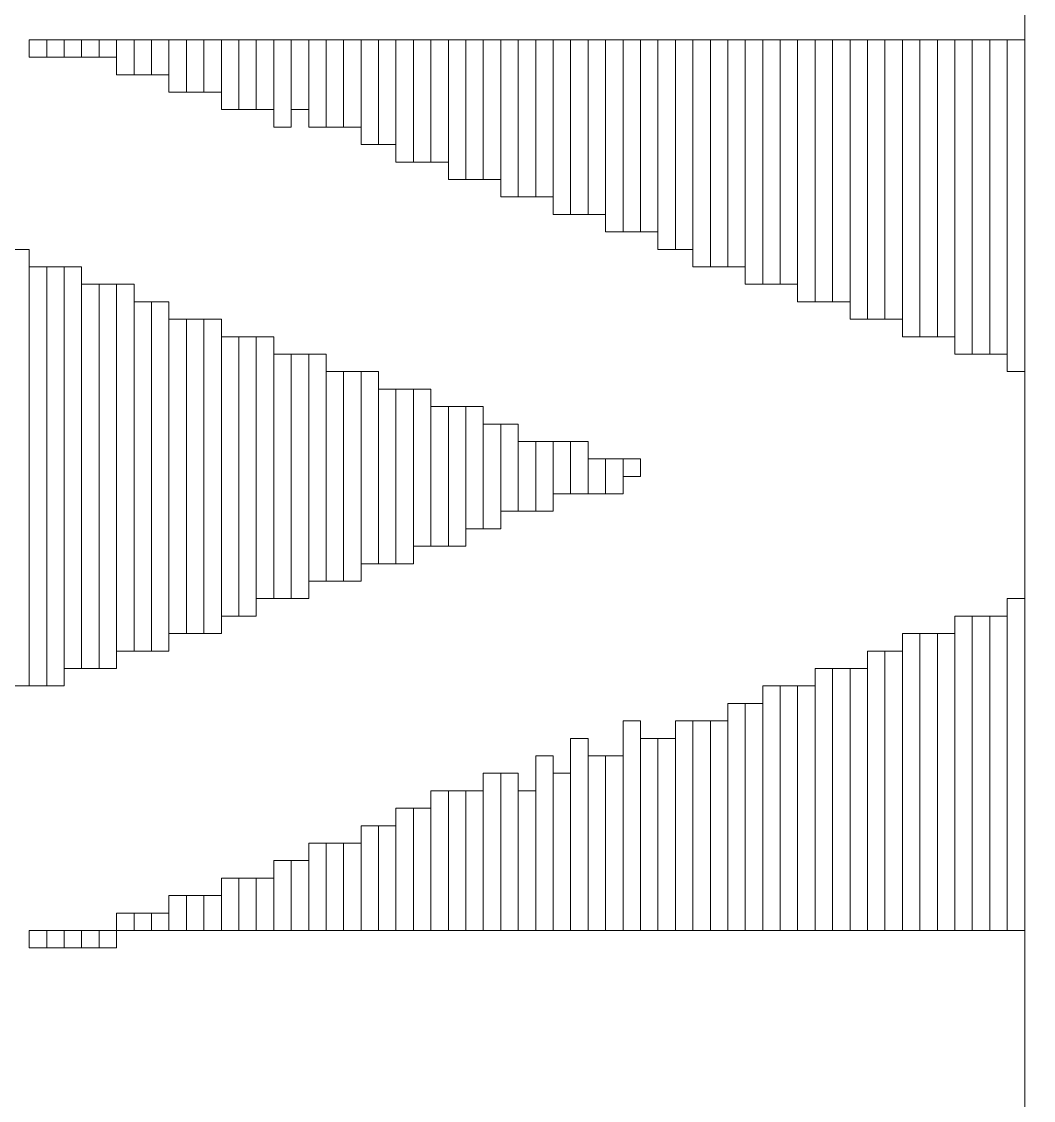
# Model space of a CAD drawing. Header units: millimetres. Extents: x -86 to 67, y -55 to 52.
# Drawn here: x 41.694 to 43.166, y -50.571 to -49.002 of the extents above; entities that cross this region are included whole.
import ezdxf

# ---------------------------------------------------------------- set-up
doc = ezdxf.new("R2010")
doc.units = ezdxf.units.MM
doc.header["$MEASUREMENT"] = 0
doc.layers.add('BG_OUTLINE', color=7, linetype='Continuous')
doc.layers.add('MA_PEN3', color=7, linetype='Continuous')

msp = doc.modelspace()

# ---------------------------------------------------------------- linework, layer by layer
at = {"layer": 'BG_OUTLINE', "color": 3, "lineweight": 9}
msp.add_open_spline([(-60.0926, 34.7331), (-60.0926, 34.7331), (63.7724, 34.7331), (63.7724, 34.7331), (63.7724, 34.7331), (64.585, 34.7336), (65.3646, 34.4113), (65.9396, 33.837), (65.9396, 33.837), (66.5146, 33.2627), (66.8379, 32.4797), (66.8384, 31.667), (66.8384, 31.667), (66.8384, 31.667), (66.8412, -52.28), (66.8412, -52.28), (66.8412, -52.28), (66.8412, -52.28), (66.8384, -52.1933), (66.8384, -52.1933), (66.8384, -52.1933), (66.8389, -53.006), (66.5166, -53.7856), (65.9424, -54.3606), (65.9424, -54.3606), (65.3681, -54.9356), (64.585, -55.2589), (63.7724, -55.2594), (63.7724, -55.2594), (63.7724, -55.2594), (-60.1869, -55.2594), (-60.1869, -55.2594), (-60.1869, -55.2594), (-60.1869, -55.2594), (-60.0853, -55.2518), (-60.0853, -55.2518), (-60.0853, -55.2518), (-60.8979, -55.2523), (-61.6775, -54.9299), (-62.2525, -54.3557), (-62.2525, -54.3557), (-62.8275, -53.7814), (-63.1508, -52.9984), (-63.1513, -52.1857), (-63.1513, -52.1857), (-63.1513, -52.1857), (-63.1587, 31.667), (-63.1587, 31.667), (-63.1587, 31.667), (-63.1592, 32.4797), (-62.8369, 33.2593), (-62.2626, 33.8343), (-62.2626, 33.8343), (-61.6883, 34.4093), (-60.9053, 34.7326), (-60.0926, 34.7331)], degree=3, knots=[0, 0, 0, 0, 0.071429, 0.071429, 0.071429, 0.071429, 0.142857, 0.142857, 0.142857, 0.142857, 0.214286, 0.214286, 0.214286, 0.214286, 0.285714, 0.285714, 0.285714, 0.285714, 0.357143, 0.357143, 0.357143, 0.357143, 0.428571, 0.428571, 0.428571, 0.428571, 0.5, 0.5, 0.5, 0.5, 0.571429, 0.571429, 0.571429, 0.571429, 0.642857, 0.642857, 0.642857, 0.642857, 0.714286, 0.714286, 0.714286, 0.714286, 0.785714, 0.785714, 0.785714, 0.785714, 0.857143, 0.857143, 0.857143, 0.857143, 0.928571, 0.928571, 0.928571, 0.928571, 1, 1, 1, 1], dxfattribs=at)
at = {"layer": 'MA_PEN3', "color": 5, "lineweight": 9}
for points in [[(43.1784, -54.8708), (43.1784, -54.8708), (43.153, -54.8708), (43.153, -54.8708), (43.153, -54.8708), (43.153, -54.8708), (43.153, -47.5556), (43.153, -47.5556), (43.153, -47.5556), (43.153, -47.5556), (43.1784, -47.5556), (43.1784, -47.5556), (43.1784, -47.5556), (43.1784, -47.5556), (43.1784, -54.8708), (43.1784, -54.8708)], [(41.7306, -49.0542), (41.7306, -49.0542), (41.7052, -49.0542), (41.7052, -49.0542), (41.7052, -49.0542), (41.7052, -49.0542), (41.7052, -49.0288), (41.7052, -49.0288), (41.7052, -49.0288), (41.7052, -49.0288), (41.7306, -49.0288), (41.7306, -49.0288), (41.7306, -49.0288), (41.7306, -49.0288), (41.7306, -49.0542), (41.7306, -49.0542)], [(41.756, -49.0542), (41.756, -49.0542), (41.7306, -49.0542), (41.7306, -49.0542), (41.7306, -49.0542), (41.7306, -49.0542), (41.7306, -49.0288), (41.7306, -49.0288), (41.7306, -49.0288), (41.7306, -49.0288), (41.756, -49.0288), (41.756, -49.0288), (41.756, -49.0288), (41.756, -49.0288), (41.756, -49.0542), (41.756, -49.0542)], [(41.7814, -49.0542), (41.7814, -49.0542), (41.756, -49.0542), (41.756, -49.0542), (41.756, -49.0542), (41.756, -49.0542), (41.756, -49.0288), (41.756, -49.0288), (41.756, -49.0288), (41.756, -49.0288), (41.7814, -49.0288), (41.7814, -49.0288), (41.7814, -49.0288), (41.7814, -49.0288), (41.7814, -49.0542), (41.7814, -49.0542)], [(41.8068, -49.0542), (41.8068, -49.0542), (41.7814, -49.0542), (41.7814, -49.0542), (41.7814, -49.0542), (41.7814, -49.0542), (41.7814, -49.0288), (41.7814, -49.0288), (41.7814, -49.0288), (41.7814, -49.0288), (41.8068, -49.0288), (41.8068, -49.0288), (41.8068, -49.0288), (41.8068, -49.0288), (41.8068, -49.0542), (41.8068, -49.0542)], [(41.8322, -49.0542), (41.8322, -49.0542), (41.8068, -49.0542), (41.8068, -49.0542), (41.8068, -49.0542), (41.8068, -49.0542), (41.8068, -49.0288), (41.8068, -49.0288), (41.8068, -49.0288), (41.8068, -49.0288), (41.8322, -49.0288), (41.8322, -49.0288), (41.8322, -49.0288), (41.8322, -49.0288), (41.8322, -49.0542), (41.8322, -49.0542)], [(41.8576, -49.0796), (41.8576, -49.0796), (41.8322, -49.0796), (41.8322, -49.0796), (41.8322, -49.0796), (41.8322, -49.0796), (41.8322, -49.0288), (41.8322, -49.0288), (41.8322, -49.0288), (41.8322, -49.0288), (41.8576, -49.0288), (41.8576, -49.0288), (41.8576, -49.0288), (41.8576, -49.0288), (41.8576, -49.0796), (41.8576, -49.0796)], [(41.883, -49.0796), (41.883, -49.0796), (41.8576, -49.0796), (41.8576, -49.0796), (41.8576, -49.0796), (41.8576, -49.0796), (41.8576, -49.0288), (41.8576, -49.0288), (41.8576, -49.0288), (41.8576, -49.0288), (41.883, -49.0288), (41.883, -49.0288), (41.883, -49.0288), (41.883, -49.0288), (41.883, -49.0796), (41.883, -49.0796)], [(41.9084, -49.0796), (41.9084, -49.0796), (41.883, -49.0796), (41.883, -49.0796), (41.883, -49.0796), (41.883, -49.0796), (41.883, -49.0288), (41.883, -49.0288), (41.883, -49.0288), (41.883, -49.0288), (41.9084, -49.0288), (41.9084, -49.0288), (41.9084, -49.0288), (41.9084, -49.0288), (41.9084, -49.0796), (41.9084, -49.0796)], [(41.9338, -49.105), (41.9338, -49.105), (41.9084, -49.105), (41.9084, -49.105), (41.9084, -49.105), (41.9084, -49.105), (41.9084, -49.0288), (41.9084, -49.0288), (41.9084, -49.0288), (41.9084, -49.0288), (41.9338, -49.0288), (41.9338, -49.0288), (41.9338, -49.0288), (41.9338, -49.0288), (41.9338, -49.105), (41.9338, -49.105)], [(41.9592, -49.105), (41.9592, -49.105), (41.9338, -49.105), (41.9338, -49.105), (41.9338, -49.105), (41.9338, -49.105), (41.9338, -49.0288), (41.9338, -49.0288), (41.9338, -49.0288), (41.9338, -49.0288), (41.9592, -49.0288), (41.9592, -49.0288), (41.9592, -49.0288), (41.9592, -49.0288), (41.9592, -49.105), (41.9592, -49.105)], [(41.9846, -49.105), (41.9846, -49.105), (41.9592, -49.105), (41.9592, -49.105), (41.9592, -49.105), (41.9592, -49.105), (41.9592, -49.0288), (41.9592, -49.0288), (41.9592, -49.0288), (41.9592, -49.0288), (41.9846, -49.0288), (41.9846, -49.0288), (41.9846, -49.0288), (41.9846, -49.0288), (41.9846, -49.105), (41.9846, -49.105)], [(42.01, -49.1304), (42.01, -49.1304), (41.9846, -49.1304), (41.9846, -49.1304), (41.9846, -49.1304), (41.9846, -49.1304), (41.9846, -49.0288), (41.9846, -49.0288), (41.9846, -49.0288), (41.9846, -49.0288), (42.01, -49.0288), (42.01, -49.0288), (42.01, -49.0288), (42.01, -49.0288), (42.01, -49.1304), (42.01, -49.1304)], [(42.0354, -49.1304), (42.0354, -49.1304), (42.01, -49.1304), (42.01, -49.1304), (42.01, -49.1304), (42.01, -49.1304), (42.01, -49.0288), (42.01, -49.0288), (42.01, -49.0288), (42.01, -49.0288), (42.0354, -49.0288), (42.0354, -49.0288), (42.0354, -49.0288), (42.0354, -49.0288), (42.0354, -49.1304), (42.0354, -49.1304)], [(42.0608, -49.1304), (42.0608, -49.1304), (42.0354, -49.1304), (42.0354, -49.1304), (42.0354, -49.1304), (42.0354, -49.1304), (42.0354, -49.0288), (42.0354, -49.0288), (42.0354, -49.0288), (42.0354, -49.0288), (42.0608, -49.0288), (42.0608, -49.0288), (42.0608, -49.0288), (42.0608, -49.0288), (42.0608, -49.1304), (42.0608, -49.1304)], [(42.0862, -49.1558), (42.0862, -49.1558), (42.0608, -49.1558), (42.0608, -49.1558), (42.0608, -49.1558), (42.0608, -49.1558), (42.0608, -49.0288), (42.0608, -49.0288), (42.0608, -49.0288), (42.0608, -49.0288), (42.0862, -49.0288), (42.0862, -49.0288), (42.0862, -49.0288), (42.0862, -49.0288), (42.0862, -49.1558), (42.0862, -49.1558)], [(42.1116, -49.1304), (42.1116, -49.1304), (42.0862, -49.1304), (42.0862, -49.1304), (42.0862, -49.1304), (42.0862, -49.1304), (42.0862, -49.0288), (42.0862, -49.0288), (42.0862, -49.0288), (42.0862, -49.0288), (42.1116, -49.0288), (42.1116, -49.0288), (42.1116, -49.0288), (42.1116, -49.0288), (42.1116, -49.1304), (42.1116, -49.1304)], [(42.137, -49.1558), (42.137, -49.1558), (42.1116, -49.1558), (42.1116, -49.1558), (42.1116, -49.1558), (42.1116, -49.1558), (42.1116, -49.0288), (42.1116, -49.0288), (42.1116, -49.0288), (42.1116, -49.0288), (42.137, -49.0288), (42.137, -49.0288), (42.137, -49.0288), (42.137, -49.0288), (42.137, -49.1558), (42.137, -49.1558)], [(42.1624, -49.1558), (42.1624, -49.1558), (42.137, -49.1558), (42.137, -49.1558), (42.137, -49.1558), (42.137, -49.1558), (42.137, -49.0288), (42.137, -49.0288), (42.137, -49.0288), (42.137, -49.0288), (42.1624, -49.0288), (42.1624, -49.0288), (42.1624, -49.0288), (42.1624, -49.0288), (42.1624, -49.1558), (42.1624, -49.1558)], [(42.1878, -49.1558), (42.1878, -49.1558), (42.1624, -49.1558), (42.1624, -49.1558), (42.1624, -49.1558), (42.1624, -49.1558), (42.1624, -49.0288), (42.1624, -49.0288), (42.1624, -49.0288), (42.1624, -49.0288), (42.1878, -49.0288), (42.1878, -49.0288), (42.1878, -49.0288), (42.1878, -49.0288), (42.1878, -49.1558), (42.1878, -49.1558)], [(42.2132, -49.1812), (42.2132, -49.1812), (42.1878, -49.1812), (42.1878, -49.1812), (42.1878, -49.1812), (42.1878, -49.1812), (42.1878, -49.0288), (42.1878, -49.0288), (42.1878, -49.0288), (42.1878, -49.0288), (42.2132, -49.0288), (42.2132, -49.0288), (42.2132, -49.0288), (42.2132, -49.0288), (42.2132, -49.1812), (42.2132, -49.1812)], [(42.2386, -49.1812), (42.2386, -49.1812), (42.2132, -49.1812), (42.2132, -49.1812), (42.2132, -49.1812), (42.2132, -49.1812), (42.2132, -49.0288), (42.2132, -49.0288), (42.2132, -49.0288), (42.2132, -49.0288), (42.2386, -49.0288), (42.2386, -49.0288), (42.2386, -49.0288), (42.2386, -49.0288), (42.2386, -49.1812), (42.2386, -49.1812)], [(42.264, -49.2066), (42.264, -49.2066), (42.2386, -49.2066), (42.2386, -49.2066), (42.2386, -49.2066), (42.2386, -49.2066), (42.2386, -49.0288), (42.2386, -49.0288), (42.2386, -49.0288), (42.2386, -49.0288), (42.264, -49.0288), (42.264, -49.0288), (42.264, -49.0288), (42.264, -49.0288), (42.264, -49.2066), (42.264, -49.2066)], [(42.2894, -49.2066), (42.2894, -49.2066), (42.264, -49.2066), (42.264, -49.2066), (42.264, -49.2066), (42.264, -49.2066), (42.264, -49.0288), (42.264, -49.0288), (42.264, -49.0288), (42.264, -49.0288), (42.2894, -49.0288), (42.2894, -49.0288), (42.2894, -49.0288), (42.2894, -49.0288), (42.2894, -49.2066), (42.2894, -49.2066)], [(42.3148, -49.2066), (42.3148, -49.2066), (42.2894, -49.2066), (42.2894, -49.2066), (42.2894, -49.2066), (42.2894, -49.2066), (42.2894, -49.0288), (42.2894, -49.0288), (42.2894, -49.0288), (42.2894, -49.0288), (42.3148, -49.0288), (42.3148, -49.0288), (42.3148, -49.0288), (42.3148, -49.0288), (42.3148, -49.2066), (42.3148, -49.2066)], [(42.3402, -49.232), (42.3402, -49.232), (42.3148, -49.232), (42.3148, -49.232), (42.3148, -49.232), (42.3148, -49.232), (42.3148, -49.0288), (42.3148, -49.0288), (42.3148, -49.0288), (42.3148, -49.0288), (42.3402, -49.0288), (42.3402, -49.0288), (42.3402, -49.0288), (42.3402, -49.0288), (42.3402, -49.232), (42.3402, -49.232)], [(42.3656, -49.232), (42.3656, -49.232), (42.3402, -49.232), (42.3402, -49.232), (42.3402, -49.232), (42.3402, -49.232), (42.3402, -49.0288), (42.3402, -49.0288), (42.3402, -49.0288), (42.3402, -49.0288), (42.3656, -49.0288), (42.3656, -49.0288), (42.3656, -49.0288), (42.3656, -49.0288), (42.3656, -49.232), (42.3656, -49.232)], [(42.391, -49.232), (42.391, -49.232), (42.3656, -49.232), (42.3656, -49.232), (42.3656, -49.232), (42.3656, -49.232), (42.3656, -49.0288), (42.3656, -49.0288), (42.3656, -49.0288), (42.3656, -49.0288), (42.391, -49.0288), (42.391, -49.0288), (42.391, -49.0288), (42.391, -49.0288), (42.391, -49.232), (42.391, -49.232)], [(42.4164, -49.2574), (42.4164, -49.2574), (42.391, -49.2574), (42.391, -49.2574), (42.391, -49.2574), (42.391, -49.2574), (42.391, -49.0288), (42.391, -49.0288), (42.391, -49.0288), (42.391, -49.0288), (42.4164, -49.0288), (42.4164, -49.0288), (42.4164, -49.0288), (42.4164, -49.0288), (42.4164, -49.2574), (42.4164, -49.2574)], [(42.4418, -49.2574), (42.4418, -49.2574), (42.4164, -49.2574), (42.4164, -49.2574), (42.4164, -49.2574), (42.4164, -49.2574), (42.4164, -49.0288), (42.4164, -49.0288), (42.4164, -49.0288), (42.4164, -49.0288), (42.4418, -49.0288), (42.4418, -49.0288), (42.4418, -49.0288), (42.4418, -49.0288), (42.4418, -49.2574), (42.4418, -49.2574)], [(42.4672, -49.2574), (42.4672, -49.2574), (42.4418, -49.2574), (42.4418, -49.2574), (42.4418, -49.2574), (42.4418, -49.2574), (42.4418, -49.0288), (42.4418, -49.0288), (42.4418, -49.0288), (42.4418, -49.0288), (42.4672, -49.0288), (42.4672, -49.0288), (42.4672, -49.0288), (42.4672, -49.0288), (42.4672, -49.2574), (42.4672, -49.2574)], [(42.4926, -49.2828), (42.4926, -49.2828), (42.4672, -49.2828), (42.4672, -49.2828), (42.4672, -49.2828), (42.4672, -49.2828), (42.4672, -49.0288), (42.4672, -49.0288), (42.4672, -49.0288), (42.4672, -49.0288), (42.4926, -49.0288), (42.4926, -49.0288), (42.4926, -49.0288), (42.4926, -49.0288), (42.4926, -49.2828), (42.4926, -49.2828)], [(42.518, -49.2828), (42.518, -49.2828), (42.4926, -49.2828), (42.4926, -49.2828), (42.4926, -49.2828), (42.4926, -49.2828), (42.4926, -49.0288), (42.4926, -49.0288), (42.4926, -49.0288), (42.4926, -49.0288), (42.518, -49.0288), (42.518, -49.0288), (42.518, -49.0288), (42.518, -49.0288), (42.518, -49.2828), (42.518, -49.2828)], [(42.5434, -49.2828), (42.5434, -49.2828), (42.518, -49.2828), (42.518, -49.2828), (42.518, -49.2828), (42.518, -49.2828), (42.518, -49.0288), (42.518, -49.0288), (42.518, -49.0288), (42.518, -49.0288), (42.5434, -49.0288), (42.5434, -49.0288), (42.5434, -49.0288), (42.5434, -49.0288), (42.5434, -49.2828), (42.5434, -49.2828)], [(42.5688, -49.3082), (42.5688, -49.3082), (42.5434, -49.3082), (42.5434, -49.3082), (42.5434, -49.3082), (42.5434, -49.3082), (42.5434, -49.0288), (42.5434, -49.0288), (42.5434, -49.0288), (42.5434, -49.0288), (42.5688, -49.0288), (42.5688, -49.0288), (42.5688, -49.0288), (42.5688, -49.0288), (42.5688, -49.3082), (42.5688, -49.3082)], [(42.5942, -49.3082), (42.5942, -49.3082), (42.5688, -49.3082), (42.5688, -49.3082), (42.5688, -49.3082), (42.5688, -49.3082), (42.5688, -49.0288), (42.5688, -49.0288), (42.5688, -49.0288), (42.5688, -49.0288), (42.5942, -49.0288), (42.5942, -49.0288), (42.5942, -49.0288), (42.5942, -49.0288), (42.5942, -49.3082), (42.5942, -49.3082)], [(42.6196, -49.3082), (42.6196, -49.3082), (42.5942, -49.3082), (42.5942, -49.3082), (42.5942, -49.3082), (42.5942, -49.3082), (42.5942, -49.0288), (42.5942, -49.0288), (42.5942, -49.0288), (42.5942, -49.0288), (42.6196, -49.0288), (42.6196, -49.0288), (42.6196, -49.0288), (42.6196, -49.0288), (42.6196, -49.3082), (42.6196, -49.3082)], [(42.645, -49.3336), (42.645, -49.3336), (42.6196, -49.3336), (42.6196, -49.3336), (42.6196, -49.3336), (42.6196, -49.3336), (42.6196, -49.0288), (42.6196, -49.0288), (42.6196, -49.0288), (42.6196, -49.0288), (42.645, -49.0288), (42.645, -49.0288), (42.645, -49.0288), (42.645, -49.0288), (42.645, -49.3336), (42.645, -49.3336)], [(42.6704, -49.3336), (42.6704, -49.3336), (42.645, -49.3336), (42.645, -49.3336), (42.645, -49.3336), (42.645, -49.3336), (42.645, -49.0288), (42.645, -49.0288), (42.645, -49.0288), (42.645, -49.0288), (42.6704, -49.0288), (42.6704, -49.0288), (42.6704, -49.0288), (42.6704, -49.0288), (42.6704, -49.3336), (42.6704, -49.3336)], [(42.6958, -49.359), (42.6958, -49.359), (42.6704, -49.359), (42.6704, -49.359), (42.6704, -49.359), (42.6704, -49.359), (42.6704, -49.0288), (42.6704, -49.0288), (42.6704, -49.0288), (42.6704, -49.0288), (42.6958, -49.0288), (42.6958, -49.0288), (42.6958, -49.0288), (42.6958, -49.0288), (42.6958, -49.359), (42.6958, -49.359)], [(42.7212, -49.359), (42.7212, -49.359), (42.6958, -49.359), (42.6958, -49.359), (42.6958, -49.359), (42.6958, -49.359), (42.6958, -49.0288), (42.6958, -49.0288), (42.6958, -49.0288), (42.6958, -49.0288), (42.7212, -49.0288), (42.7212, -49.0288), (42.7212, -49.0288), (42.7212, -49.0288), (42.7212, -49.359), (42.7212, -49.359)], [(42.7466, -49.359), (42.7466, -49.359), (42.7212, -49.359), (42.7212, -49.359), (42.7212, -49.359), (42.7212, -49.359), (42.7212, -49.0288), (42.7212, -49.0288), (42.7212, -49.0288), (42.7212, -49.0288), (42.7466, -49.0288), (42.7466, -49.0288), (42.7466, -49.0288), (42.7466, -49.0288), (42.7466, -49.359), (42.7466, -49.359)], [(42.772, -49.3844), (42.772, -49.3844), (42.7466, -49.3844), (42.7466, -49.3844), (42.7466, -49.3844), (42.7466, -49.3844), (42.7466, -49.0288), (42.7466, -49.0288), (42.7466, -49.0288), (42.7466, -49.0288), (42.772, -49.0288), (42.772, -49.0288), (42.772, -49.0288), (42.772, -49.0288), (42.772, -49.3844), (42.772, -49.3844)], [(42.7974, -49.3844), (42.7974, -49.3844), (42.772, -49.3844), (42.772, -49.3844), (42.772, -49.3844), (42.772, -49.3844), (42.772, -49.0288), (42.772, -49.0288), (42.772, -49.0288), (42.772, -49.0288), (42.7974, -49.0288), (42.7974, -49.0288), (42.7974, -49.0288), (42.7974, -49.0288), (42.7974, -49.3844), (42.7974, -49.3844)], [(42.8228, -49.3844), (42.8228, -49.3844), (42.7974, -49.3844), (42.7974, -49.3844), (42.7974, -49.3844), (42.7974, -49.3844), (42.7974, -49.0288), (42.7974, -49.0288), (42.7974, -49.0288), (42.7974, -49.0288), (42.8228, -49.0288), (42.8228, -49.0288), (42.8228, -49.0288), (42.8228, -49.0288), (42.8228, -49.3844), (42.8228, -49.3844)], [(42.8482, -49.4098), (42.8482, -49.4098), (42.8228, -49.4098), (42.8228, -49.4098), (42.8228, -49.4098), (42.8228, -49.4098), (42.8228, -49.0288), (42.8228, -49.0288), (42.8228, -49.0288), (42.8228, -49.0288), (42.8482, -49.0288), (42.8482, -49.0288), (42.8482, -49.0288), (42.8482, -49.0288), (42.8482, -49.4098), (42.8482, -49.4098)], [(42.8736, -49.4098), (42.8736, -49.4098), (42.8482, -49.4098), (42.8482, -49.4098), (42.8482, -49.4098), (42.8482, -49.4098), (42.8482, -49.0288), (42.8482, -49.0288), (42.8482, -49.0288), (42.8482, -49.0288), (42.8736, -49.0288), (42.8736, -49.0288), (42.8736, -49.0288), (42.8736, -49.0288), (42.8736, -49.4098), (42.8736, -49.4098)], [(42.899, -49.4098), (42.899, -49.4098), (42.8736, -49.4098), (42.8736, -49.4098), (42.8736, -49.4098), (42.8736, -49.4098), (42.8736, -49.0288), (42.8736, -49.0288), (42.8736, -49.0288), (42.8736, -49.0288), (42.899, -49.0288), (42.899, -49.0288), (42.899, -49.0288), (42.899, -49.0288), (42.899, -49.4098), (42.899, -49.4098)], [(42.9244, -49.4352), (42.9244, -49.4352), (42.899, -49.4352), (42.899, -49.4352), (42.899, -49.4352), (42.899, -49.4352), (42.899, -49.0288), (42.899, -49.0288), (42.899, -49.0288), (42.899, -49.0288), (42.9244, -49.0288), (42.9244, -49.0288), (42.9244, -49.0288), (42.9244, -49.0288), (42.9244, -49.4352), (42.9244, -49.4352)], [(42.9498, -49.4352), (42.9498, -49.4352), (42.9244, -49.4352), (42.9244, -49.4352), (42.9244, -49.4352), (42.9244, -49.4352), (42.9244, -49.0288), (42.9244, -49.0288), (42.9244, -49.0288), (42.9244, -49.0288), (42.9498, -49.0288), (42.9498, -49.0288), (42.9498, -49.0288), (42.9498, -49.0288), (42.9498, -49.4352), (42.9498, -49.4352)], [(42.9752, -49.4352), (42.9752, -49.4352), (42.9498, -49.4352), (42.9498, -49.4352), (42.9498, -49.4352), (42.9498, -49.4352), (42.9498, -49.0288), (42.9498, -49.0288), (42.9498, -49.0288), (42.9498, -49.0288), (42.9752, -49.0288), (42.9752, -49.0288), (42.9752, -49.0288), (42.9752, -49.0288), (42.9752, -49.4352), (42.9752, -49.4352)], [(43.0006, -49.4606), (43.0006, -49.4606), (42.9752, -49.4606), (42.9752, -49.4606), (42.9752, -49.4606), (42.9752, -49.4606), (42.9752, -49.0288), (42.9752, -49.0288), (42.9752, -49.0288), (42.9752, -49.0288), (43.0006, -49.0288), (43.0006, -49.0288), (43.0006, -49.0288), (43.0006, -49.0288), (43.0006, -49.4606), (43.0006, -49.4606)], [(43.026, -49.4606), (43.026, -49.4606), (43.0006, -49.4606), (43.0006, -49.4606), (43.0006, -49.4606), (43.0006, -49.4606), (43.0006, -49.0288), (43.0006, -49.0288), (43.0006, -49.0288), (43.0006, -49.0288), (43.026, -49.0288), (43.026, -49.0288), (43.026, -49.0288), (43.026, -49.0288), (43.026, -49.4606), (43.026, -49.4606)], [(43.0514, -49.4606), (43.0514, -49.4606), (43.026, -49.4606), (43.026, -49.4606), (43.026, -49.4606), (43.026, -49.4606), (43.026, -49.0288), (43.026, -49.0288), (43.026, -49.0288), (43.026, -49.0288), (43.0514, -49.0288), (43.0514, -49.0288), (43.0514, -49.0288), (43.0514, -49.0288), (43.0514, -49.4606), (43.0514, -49.4606)], [(43.0768, -49.486), (43.0768, -49.486), (43.0514, -49.486), (43.0514, -49.486), (43.0514, -49.486), (43.0514, -49.486), (43.0514, -49.0288), (43.0514, -49.0288), (43.0514, -49.0288), (43.0514, -49.0288), (43.0768, -49.0288), (43.0768, -49.0288), (43.0768, -49.0288), (43.0768, -49.0288), (43.0768, -49.486), (43.0768, -49.486)], [(43.1022, -49.486), (43.1022, -49.486), (43.0768, -49.486), (43.0768, -49.486), (43.0768, -49.486), (43.0768, -49.486), (43.0768, -49.0288), (43.0768, -49.0288), (43.0768, -49.0288), (43.0768, -49.0288), (43.1022, -49.0288), (43.1022, -49.0288), (43.1022, -49.0288), (43.1022, -49.0288), (43.1022, -49.486), (43.1022, -49.486)], [(43.1276, -49.486), (43.1276, -49.486), (43.1022, -49.486), (43.1022, -49.486), (43.1022, -49.486), (43.1022, -49.486), (43.1022, -49.0288), (43.1022, -49.0288), (43.1022, -49.0288), (43.1022, -49.0288), (43.1276, -49.0288), (43.1276, -49.0288), (43.1276, -49.0288), (43.1276, -49.0288), (43.1276, -49.486), (43.1276, -49.486)], [(43.153, -49.5114), (43.153, -49.5114), (43.1276, -49.5114), (43.1276, -49.5114), (43.1276, -49.5114), (43.1276, -49.5114), (43.1276, -49.0288), (43.1276, -49.0288), (43.1276, -49.0288), (43.1276, -49.0288), (43.153, -49.0288), (43.153, -49.0288), (43.153, -49.0288), (43.153, -49.0288), (43.153, -49.5114), (43.153, -49.5114)], [(41.7052, -49.9686), (41.7052, -49.9686), (41.6798, -49.9686), (41.6798, -49.9686), (41.6798, -49.9686), (41.6798, -49.9686), (41.6798, -49.3336), (41.6798, -49.3336), (41.6798, -49.3336), (41.6798, -49.3336), (41.7052, -49.3336), (41.7052, -49.3336), (41.7052, -49.3336), (41.7052, -49.3336), (41.7052, -49.9686), (41.7052, -49.9686)], [(41.7306, -49.9686), (41.7306, -49.9686), (41.7052, -49.9686), (41.7052, -49.9686), (41.7052, -49.9686), (41.7052, -49.9686), (41.7052, -49.359), (41.7052, -49.359), (41.7052, -49.359), (41.7052, -49.359), (41.7306, -49.359), (41.7306, -49.359), (41.7306, -49.359), (41.7306, -49.359), (41.7306, -49.9686), (41.7306, -49.9686)], [(41.756, -49.9686), (41.756, -49.9686), (41.7306, -49.9686), (41.7306, -49.9686), (41.7306, -49.9686), (41.7306, -49.9686), (41.7306, -49.359), (41.7306, -49.359), (41.7306, -49.359), (41.7306, -49.359), (41.756, -49.359), (41.756, -49.359), (41.756, -49.359), (41.756, -49.359), (41.756, -49.9686), (41.756, -49.9686)], [(41.7814, -49.9432), (41.7814, -49.9432), (41.756, -49.9432), (41.756, -49.9432), (41.756, -49.9432), (41.756, -49.9432), (41.756, -49.359), (41.756, -49.359), (41.756, -49.359), (41.756, -49.359), (41.7814, -49.359), (41.7814, -49.359), (41.7814, -49.359), (41.7814, -49.359), (41.7814, -49.9432), (41.7814, -49.9432)], [(41.8068, -49.9432), (41.8068, -49.9432), (41.7814, -49.9432), (41.7814, -49.9432), (41.7814, -49.9432), (41.7814, -49.9432), (41.7814, -49.3844), (41.7814, -49.3844), (41.7814, -49.3844), (41.7814, -49.3844), (41.8068, -49.3844), (41.8068, -49.3844), (41.8068, -49.3844), (41.8068, -49.3844), (41.8068, -49.9432), (41.8068, -49.9432)], [(41.8322, -49.9432), (41.8322, -49.9432), (41.8068, -49.9432), (41.8068, -49.9432), (41.8068, -49.9432), (41.8068, -49.9432), (41.8068, -49.3844), (41.8068, -49.3844), (41.8068, -49.3844), (41.8068, -49.3844), (41.8322, -49.3844), (41.8322, -49.3844), (41.8322, -49.3844), (41.8322, -49.3844), (41.8322, -49.9432), (41.8322, -49.9432)], [(41.8576, -49.9178), (41.8576, -49.9178), (41.8322, -49.9178), (41.8322, -49.9178), (41.8322, -49.9178), (41.8322, -49.9178), (41.8322, -49.3844), (41.8322, -49.3844), (41.8322, -49.3844), (41.8322, -49.3844), (41.8576, -49.3844), (41.8576, -49.3844), (41.8576, -49.3844), (41.8576, -49.3844), (41.8576, -49.9178), (41.8576, -49.9178)], [(41.883, -49.9178), (41.883, -49.9178), (41.8576, -49.9178), (41.8576, -49.9178), (41.8576, -49.9178), (41.8576, -49.9178), (41.8576, -49.4098), (41.8576, -49.4098), (41.8576, -49.4098), (41.8576, -49.4098), (41.883, -49.4098), (41.883, -49.4098), (41.883, -49.4098), (41.883, -49.4098), (41.883, -49.9178), (41.883, -49.9178)], [(41.9084, -49.9178), (41.9084, -49.9178), (41.883, -49.9178), (41.883, -49.9178), (41.883, -49.9178), (41.883, -49.9178), (41.883, -49.4098), (41.883, -49.4098), (41.883, -49.4098), (41.883, -49.4098), (41.9084, -49.4098), (41.9084, -49.4098), (41.9084, -49.4098), (41.9084, -49.4098), (41.9084, -49.9178), (41.9084, -49.9178)], [(41.9338, -49.8924), (41.9338, -49.8924), (41.9084, -49.8924), (41.9084, -49.8924), (41.9084, -49.8924), (41.9084, -49.8924), (41.9084, -49.4352), (41.9084, -49.4352), (41.9084, -49.4352), (41.9084, -49.4352), (41.9338, -49.4352), (41.9338, -49.4352), (41.9338, -49.4352), (41.9338, -49.4352), (41.9338, -49.8924), (41.9338, -49.8924)], [(41.9592, -49.8924), (41.9592, -49.8924), (41.9338, -49.8924), (41.9338, -49.8924), (41.9338, -49.8924), (41.9338, -49.8924), (41.9338, -49.4352), (41.9338, -49.4352), (41.9338, -49.4352), (41.9338, -49.4352), (41.9592, -49.4352), (41.9592, -49.4352), (41.9592, -49.4352), (41.9592, -49.4352), (41.9592, -49.8924), (41.9592, -49.8924)], [(41.9846, -49.8924), (41.9846, -49.8924), (41.9592, -49.8924), (41.9592, -49.8924), (41.9592, -49.8924), (41.9592, -49.8924), (41.9592, -49.4352), (41.9592, -49.4352), (41.9592, -49.4352), (41.9592, -49.4352), (41.9846, -49.4352), (41.9846, -49.4352), (41.9846, -49.4352), (41.9846, -49.4352), (41.9846, -49.8924), (41.9846, -49.8924)], [(42.01, -49.867), (42.01, -49.867), (41.9846, -49.867), (41.9846, -49.867), (41.9846, -49.867), (41.9846, -49.867), (41.9846, -49.4606), (41.9846, -49.4606), (41.9846, -49.4606), (41.9846, -49.4606), (42.01, -49.4606), (42.01, -49.4606), (42.01, -49.4606), (42.01, -49.4606), (42.01, -49.867), (42.01, -49.867)], [(42.0354, -49.867), (42.0354, -49.867), (42.01, -49.867), (42.01, -49.867), (42.01, -49.867), (42.01, -49.867), (42.01, -49.4606), (42.01, -49.4606), (42.01, -49.4606), (42.01, -49.4606), (42.0354, -49.4606), (42.0354, -49.4606), (42.0354, -49.4606), (42.0354, -49.4606), (42.0354, -49.867), (42.0354, -49.867)], [(42.0608, -49.8416), (42.0608, -49.8416), (42.0354, -49.8416), (42.0354, -49.8416), (42.0354, -49.8416), (42.0354, -49.8416), (42.0354, -49.4606), (42.0354, -49.4606), (42.0354, -49.4606), (42.0354, -49.4606), (42.0608, -49.4606), (42.0608, -49.4606), (42.0608, -49.4606), (42.0608, -49.4606), (42.0608, -49.8416), (42.0608, -49.8416)], [(42.0862, -49.8416), (42.0862, -49.8416), (42.0608, -49.8416), (42.0608, -49.8416), (42.0608, -49.8416), (42.0608, -49.8416), (42.0608, -49.486), (42.0608, -49.486), (42.0608, -49.486), (42.0608, -49.486), (42.0862, -49.486), (42.0862, -49.486), (42.0862, -49.486), (42.0862, -49.486), (42.0862, -49.8416), (42.0862, -49.8416)], [(42.1116, -49.8416), (42.1116, -49.8416), (42.0862, -49.8416), (42.0862, -49.8416), (42.0862, -49.8416), (42.0862, -49.8416), (42.0862, -49.486), (42.0862, -49.486), (42.0862, -49.486), (42.0862, -49.486), (42.1116, -49.486), (42.1116, -49.486), (42.1116, -49.486), (42.1116, -49.486), (42.1116, -49.8416), (42.1116, -49.8416)], [(42.137, -49.8162), (42.137, -49.8162), (42.1116, -49.8162), (42.1116, -49.8162), (42.1116, -49.8162), (42.1116, -49.8162), (42.1116, -49.486), (42.1116, -49.486), (42.1116, -49.486), (42.1116, -49.486), (42.137, -49.486), (42.137, -49.486), (42.137, -49.486), (42.137, -49.486), (42.137, -49.8162), (42.137, -49.8162)], [(42.1624, -49.8162), (42.1624, -49.8162), (42.137, -49.8162), (42.137, -49.8162), (42.137, -49.8162), (42.137, -49.8162), (42.137, -49.5114), (42.137, -49.5114), (42.137, -49.5114), (42.137, -49.5114), (42.1624, -49.5114), (42.1624, -49.5114), (42.1624, -49.5114), (42.1624, -49.5114), (42.1624, -49.8162), (42.1624, -49.8162)], [(42.1878, -49.8162), (42.1878, -49.8162), (42.1624, -49.8162), (42.1624, -49.8162), (42.1624, -49.8162), (42.1624, -49.8162), (42.1624, -49.5114), (42.1624, -49.5114), (42.1624, -49.5114), (42.1624, -49.5114), (42.1878, -49.5114), (42.1878, -49.5114), (42.1878, -49.5114), (42.1878, -49.5114), (42.1878, -49.8162), (42.1878, -49.8162)], [(42.2132, -49.7908), (42.2132, -49.7908), (42.1878, -49.7908), (42.1878, -49.7908), (42.1878, -49.7908), (42.1878, -49.7908), (42.1878, -49.5114), (42.1878, -49.5114), (42.1878, -49.5114), (42.1878, -49.5114), (42.2132, -49.5114), (42.2132, -49.5114), (42.2132, -49.5114), (42.2132, -49.5114), (42.2132, -49.7908), (42.2132, -49.7908)], [(42.2386, -49.7908), (42.2386, -49.7908), (42.2132, -49.7908), (42.2132, -49.7908), (42.2132, -49.7908), (42.2132, -49.7908), (42.2132, -49.5368), (42.2132, -49.5368), (42.2132, -49.5368), (42.2132, -49.5368), (42.2386, -49.5368), (42.2386, -49.5368), (42.2386, -49.5368), (42.2386, -49.5368), (42.2386, -49.7908), (42.2386, -49.7908)], [(42.264, -49.7908), (42.264, -49.7908), (42.2386, -49.7908), (42.2386, -49.7908), (42.2386, -49.7908), (42.2386, -49.7908), (42.2386, -49.5368), (42.2386, -49.5368), (42.2386, -49.5368), (42.2386, -49.5368), (42.264, -49.5368), (42.264, -49.5368), (42.264, -49.5368), (42.264, -49.5368), (42.264, -49.7908), (42.264, -49.7908)], [(42.2894, -49.7654), (42.2894, -49.7654), (42.264, -49.7654), (42.264, -49.7654), (42.264, -49.7654), (42.264, -49.7654), (42.264, -49.5368), (42.264, -49.5368), (42.264, -49.5368), (42.264, -49.5368), (42.2894, -49.5368), (42.2894, -49.5368), (42.2894, -49.5368), (42.2894, -49.5368), (42.2894, -49.7654), (42.2894, -49.7654)], [(42.3148, -49.7654), (42.3148, -49.7654), (42.2894, -49.7654), (42.2894, -49.7654), (42.2894, -49.7654), (42.2894, -49.7654), (42.2894, -49.5622), (42.2894, -49.5622), (42.2894, -49.5622), (42.2894, -49.5622), (42.3148, -49.5622), (42.3148, -49.5622), (42.3148, -49.5622), (42.3148, -49.5622), (42.3148, -49.7654), (42.3148, -49.7654)], [(42.3402, -49.7654), (42.3402, -49.7654), (42.3148, -49.7654), (42.3148, -49.7654), (42.3148, -49.7654), (42.3148, -49.7654), (42.3148, -49.5622), (42.3148, -49.5622), (42.3148, -49.5622), (42.3148, -49.5622), (42.3402, -49.5622), (42.3402, -49.5622), (42.3402, -49.5622), (42.3402, -49.5622), (42.3402, -49.7654), (42.3402, -49.7654)], [(42.3656, -49.74), (42.3656, -49.74), (42.3402, -49.74), (42.3402, -49.74), (42.3402, -49.74), (42.3402, -49.74), (42.3402, -49.5622), (42.3402, -49.5622), (42.3402, -49.5622), (42.3402, -49.5622), (42.3656, -49.5622), (42.3656, -49.5622), (42.3656, -49.5622), (42.3656, -49.5622), (42.3656, -49.74), (42.3656, -49.74)], [(42.391, -49.74), (42.391, -49.74), (42.3656, -49.74), (42.3656, -49.74), (42.3656, -49.74), (42.3656, -49.74), (42.3656, -49.5876), (42.3656, -49.5876), (42.3656, -49.5876), (42.3656, -49.5876), (42.391, -49.5876), (42.391, -49.5876), (42.391, -49.5876), (42.391, -49.5876), (42.391, -49.74), (42.391, -49.74)], [(42.4164, -49.7146), (42.4164, -49.7146), (42.391, -49.7146), (42.391, -49.7146), (42.391, -49.7146), (42.391, -49.7146), (42.391, -49.5876), (42.391, -49.5876), (42.391, -49.5876), (42.391, -49.5876), (42.4164, -49.5876), (42.4164, -49.5876), (42.4164, -49.5876), (42.4164, -49.5876), (42.4164, -49.7146), (42.4164, -49.7146)], [(42.4418, -49.7146), (42.4418, -49.7146), (42.4164, -49.7146), (42.4164, -49.7146), (42.4164, -49.7146), (42.4164, -49.7146), (42.4164, -49.613), (42.4164, -49.613), (42.4164, -49.613), (42.4164, -49.613), (42.4418, -49.613), (42.4418, -49.613), (42.4418, -49.613), (42.4418, -49.613), (42.4418, -49.7146), (42.4418, -49.7146)], [(42.4672, -49.7146), (42.4672, -49.7146), (42.4418, -49.7146), (42.4418, -49.7146), (42.4418, -49.7146), (42.4418, -49.7146), (42.4418, -49.613), (42.4418, -49.613), (42.4418, -49.613), (42.4418, -49.613), (42.4672, -49.613), (42.4672, -49.613), (42.4672, -49.613), (42.4672, -49.613), (42.4672, -49.7146), (42.4672, -49.7146)], [(42.4926, -49.6892), (42.4926, -49.6892), (42.4672, -49.6892), (42.4672, -49.6892), (42.4672, -49.6892), (42.4672, -49.6892), (42.4672, -49.613), (42.4672, -49.613), (42.4672, -49.613), (42.4672, -49.613), (42.4926, -49.613), (42.4926, -49.613), (42.4926, -49.613), (42.4926, -49.613), (42.4926, -49.6892), (42.4926, -49.6892)], [(42.518, -49.6892), (42.518, -49.6892), (42.4926, -49.6892), (42.4926, -49.6892), (42.4926, -49.6892), (42.4926, -49.6892), (42.4926, -49.613), (42.4926, -49.613), (42.4926, -49.613), (42.4926, -49.613), (42.518, -49.613), (42.518, -49.613), (42.518, -49.613), (42.518, -49.613), (42.518, -49.6892), (42.518, -49.6892)], [(42.5434, -49.6892), (42.5434, -49.6892), (42.518, -49.6892), (42.518, -49.6892), (42.518, -49.6892), (42.518, -49.6892), (42.518, -49.6384), (42.518, -49.6384), (42.518, -49.6384), (42.518, -49.6384), (42.5434, -49.6384), (42.5434, -49.6384), (42.5434, -49.6384), (42.5434, -49.6384), (42.5434, -49.6892), (42.5434, -49.6892)], [(42.5688, -49.6892), (42.5688, -49.6892), (42.5434, -49.6892), (42.5434, -49.6892), (42.5434, -49.6892), (42.5434, -49.6892), (42.5434, -49.6384), (42.5434, -49.6384), (42.5434, -49.6384), (42.5434, -49.6384), (42.5688, -49.6384), (42.5688, -49.6384), (42.5688, -49.6384), (42.5688, -49.6384), (42.5688, -49.6892), (42.5688, -49.6892)], [(42.5942, -49.6638), (42.5942, -49.6638), (42.5688, -49.6638), (42.5688, -49.6638), (42.5688, -49.6638), (42.5688, -49.6638), (42.5688, -49.6384), (42.5688, -49.6384), (42.5688, -49.6384), (42.5688, -49.6384), (42.5942, -49.6384), (42.5942, -49.6384), (42.5942, -49.6384), (42.5942, -49.6384), (42.5942, -49.6638), (42.5942, -49.6638)], [(43.153, -50.3242), (43.153, -50.3242), (43.1276, -50.3242), (43.1276, -50.3242), (43.1276, -50.3242), (43.1276, -50.3242), (43.1276, -49.8416), (43.1276, -49.8416), (43.1276, -49.8416), (43.1276, -49.8416), (43.153, -49.8416), (43.153, -49.8416), (43.153, -49.8416), (43.153, -49.8416), (43.153, -50.3242), (43.153, -50.3242)], [(43.0768, -50.3242), (43.0768, -50.3242), (43.0514, -50.3242), (43.0514, -50.3242), (43.0514, -50.3242), (43.0514, -50.3242), (43.0514, -49.867), (43.0514, -49.867), (43.0514, -49.867), (43.0514, -49.867), (43.0768, -49.867), (43.0768, -49.867), (43.0768, -49.867), (43.0768, -49.867), (43.0768, -50.3242), (43.0768, -50.3242)], [(43.1022, -50.3242), (43.1022, -50.3242), (43.0768, -50.3242), (43.0768, -50.3242), (43.0768, -50.3242), (43.0768, -50.3242), (43.0768, -49.867), (43.0768, -49.867), (43.0768, -49.867), (43.0768, -49.867), (43.1022, -49.867), (43.1022, -49.867), (43.1022, -49.867), (43.1022, -49.867), (43.1022, -50.3242), (43.1022, -50.3242)], [(43.1276, -50.3242), (43.1276, -50.3242), (43.1022, -50.3242), (43.1022, -50.3242), (43.1022, -50.3242), (43.1022, -50.3242), (43.1022, -49.867), (43.1022, -49.867), (43.1022, -49.867), (43.1022, -49.867), (43.1276, -49.867), (43.1276, -49.867), (43.1276, -49.867), (43.1276, -49.867), (43.1276, -50.3242), (43.1276, -50.3242)], [(43.0006, -50.3242), (43.0006, -50.3242), (42.9752, -50.3242), (42.9752, -50.3242), (42.9752, -50.3242), (42.9752, -50.3242), (42.9752, -49.8924), (42.9752, -49.8924), (42.9752, -49.8924), (42.9752, -49.8924), (43.0006, -49.8924), (43.0006, -49.8924), (43.0006, -49.8924), (43.0006, -49.8924), (43.0006, -50.3242), (43.0006, -50.3242)], [(43.026, -50.3242), (43.026, -50.3242), (43.0006, -50.3242), (43.0006, -50.3242), (43.0006, -50.3242), (43.0006, -50.3242), (43.0006, -49.8924), (43.0006, -49.8924), (43.0006, -49.8924), (43.0006, -49.8924), (43.026, -49.8924), (43.026, -49.8924), (43.026, -49.8924), (43.026, -49.8924), (43.026, -50.3242), (43.026, -50.3242)], [(43.0514, -50.3242), (43.0514, -50.3242), (43.026, -50.3242), (43.026, -50.3242), (43.026, -50.3242), (43.026, -50.3242), (43.026, -49.8924), (43.026, -49.8924), (43.026, -49.8924), (43.026, -49.8924), (43.0514, -49.8924), (43.0514, -49.8924), (43.0514, -49.8924), (43.0514, -49.8924), (43.0514, -50.3242), (43.0514, -50.3242)], [(42.9498, -50.3242), (42.9498, -50.3242), (42.9244, -50.3242), (42.9244, -50.3242), (42.9244, -50.3242), (42.9244, -50.3242), (42.9244, -49.9178), (42.9244, -49.9178), (42.9244, -49.9178), (42.9244, -49.9178), (42.9498, -49.9178), (42.9498, -49.9178), (42.9498, -49.9178), (42.9498, -49.9178), (42.9498, -50.3242), (42.9498, -50.3242)], [(42.9752, -50.3242), (42.9752, -50.3242), (42.9498, -50.3242), (42.9498, -50.3242), (42.9498, -50.3242), (42.9498, -50.3242), (42.9498, -49.9178), (42.9498, -49.9178), (42.9498, -49.9178), (42.9498, -49.9178), (42.9752, -49.9178), (42.9752, -49.9178), (42.9752, -49.9178), (42.9752, -49.9178), (42.9752, -50.3242), (42.9752, -50.3242)], [(42.8736, -50.3242), (42.8736, -50.3242), (42.8482, -50.3242), (42.8482, -50.3242), (42.8482, -50.3242), (42.8482, -50.3242), (42.8482, -49.9432), (42.8482, -49.9432), (42.8482, -49.9432), (42.8482, -49.9432), (42.8736, -49.9432), (42.8736, -49.9432), (42.8736, -49.9432), (42.8736, -49.9432), (42.8736, -50.3242), (42.8736, -50.3242)], [(42.899, -50.3242), (42.899, -50.3242), (42.8736, -50.3242), (42.8736, -50.3242), (42.8736, -50.3242), (42.8736, -50.3242), (42.8736, -49.9432), (42.8736, -49.9432), (42.8736, -49.9432), (42.8736, -49.9432), (42.899, -49.9432), (42.899, -49.9432), (42.899, -49.9432), (42.899, -49.9432), (42.899, -50.3242), (42.899, -50.3242)], [(42.9244, -50.3242), (42.9244, -50.3242), (42.899, -50.3242), (42.899, -50.3242), (42.899, -50.3242), (42.899, -50.3242), (42.899, -49.9432), (42.899, -49.9432), (42.899, -49.9432), (42.899, -49.9432), (42.9244, -49.9432), (42.9244, -49.9432), (42.9244, -49.9432), (42.9244, -49.9432), (42.9244, -50.3242), (42.9244, -50.3242)], [(42.7974, -50.3242), (42.7974, -50.3242), (42.772, -50.3242), (42.772, -50.3242), (42.772, -50.3242), (42.772, -50.3242), (42.772, -49.9686), (42.772, -49.9686), (42.772, -49.9686), (42.772, -49.9686), (42.7974, -49.9686), (42.7974, -49.9686), (42.7974, -49.9686), (42.7974, -49.9686), (42.7974, -50.3242), (42.7974, -50.3242)], [(42.8228, -50.3242), (42.8228, -50.3242), (42.7974, -50.3242), (42.7974, -50.3242), (42.7974, -50.3242), (42.7974, -50.3242), (42.7974, -49.9686), (42.7974, -49.9686), (42.7974, -49.9686), (42.7974, -49.9686), (42.8228, -49.9686), (42.8228, -49.9686), (42.8228, -49.9686), (42.8228, -49.9686), (42.8228, -50.3242), (42.8228, -50.3242)], [(42.8482, -50.3242), (42.8482, -50.3242), (42.8228, -50.3242), (42.8228, -50.3242), (42.8228, -50.3242), (42.8228, -50.3242), (42.8228, -49.9686), (42.8228, -49.9686), (42.8228, -49.9686), (42.8228, -49.9686), (42.8482, -49.9686), (42.8482, -49.9686), (42.8482, -49.9686), (42.8482, -49.9686), (42.8482, -50.3242), (42.8482, -50.3242)], [(42.7466, -50.3242), (42.7466, -50.3242), (42.7212, -50.3242), (42.7212, -50.3242), (42.7212, -50.3242), (42.7212, -50.3242), (42.7212, -49.994), (42.7212, -49.994), (42.7212, -49.994), (42.7212, -49.994), (42.7466, -49.994), (42.7466, -49.994), (42.7466, -49.994), (42.7466, -49.994), (42.7466, -50.3242), (42.7466, -50.3242)], [(42.772, -50.3242), (42.772, -50.3242), (42.7466, -50.3242), (42.7466, -50.3242), (42.7466, -50.3242), (42.7466, -50.3242), (42.7466, -49.994), (42.7466, -49.994), (42.7466, -49.994), (42.7466, -49.994), (42.772, -49.994), (42.772, -49.994), (42.772, -49.994), (42.772, -49.994), (42.772, -50.3242), (42.772, -50.3242)], [(42.5942, -50.3242), (42.5942, -50.3242), (42.5688, -50.3242), (42.5688, -50.3242), (42.5688, -50.3242), (42.5688, -50.3242), (42.5688, -50.0194), (42.5688, -50.0194), (42.5688, -50.0194), (42.5688, -50.0194), (42.5942, -50.0194), (42.5942, -50.0194), (42.5942, -50.0194), (42.5942, -50.0194), (42.5942, -50.3242), (42.5942, -50.3242)], [(42.6704, -50.3242), (42.6704, -50.3242), (42.645, -50.3242), (42.645, -50.3242), (42.645, -50.3242), (42.645, -50.3242), (42.645, -50.0194), (42.645, -50.0194), (42.645, -50.0194), (42.645, -50.0194), (42.6704, -50.0194), (42.6704, -50.0194), (42.6704, -50.0194), (42.6704, -50.0194), (42.6704, -50.3242), (42.6704, -50.3242)], [(42.6958, -50.3242), (42.6958, -50.3242), (42.6704, -50.3242), (42.6704, -50.3242), (42.6704, -50.3242), (42.6704, -50.3242), (42.6704, -50.0194), (42.6704, -50.0194), (42.6704, -50.0194), (42.6704, -50.0194), (42.6958, -50.0194), (42.6958, -50.0194), (42.6958, -50.0194), (42.6958, -50.0194), (42.6958, -50.3242), (42.6958, -50.3242)], [(42.7212, -50.3242), (42.7212, -50.3242), (42.6958, -50.3242), (42.6958, -50.3242), (42.6958, -50.3242), (42.6958, -50.3242), (42.6958, -50.0194), (42.6958, -50.0194), (42.6958, -50.0194), (42.6958, -50.0194), (42.7212, -50.0194), (42.7212, -50.0194), (42.7212, -50.0194), (42.7212, -50.0194), (42.7212, -50.3242), (42.7212, -50.3242)], [(42.518, -50.3242), (42.518, -50.3242), (42.4926, -50.3242), (42.4926, -50.3242), (42.4926, -50.3242), (42.4926, -50.3242), (42.4926, -50.0448), (42.4926, -50.0448), (42.4926, -50.0448), (42.4926, -50.0448), (42.518, -50.0448), (42.518, -50.0448), (42.518, -50.0448), (42.518, -50.0448), (42.518, -50.3242), (42.518, -50.3242)], [(42.6196, -50.3242), (42.6196, -50.3242), (42.5942, -50.3242), (42.5942, -50.3242), (42.5942, -50.3242), (42.5942, -50.3242), (42.5942, -50.0448), (42.5942, -50.0448), (42.5942, -50.0448), (42.5942, -50.0448), (42.6196, -50.0448), (42.6196, -50.0448), (42.6196, -50.0448), (42.6196, -50.0448), (42.6196, -50.3242), (42.6196, -50.3242)], [(42.645, -50.3242), (42.645, -50.3242), (42.6196, -50.3242), (42.6196, -50.3242), (42.6196, -50.3242), (42.6196, -50.3242), (42.6196, -50.0448), (42.6196, -50.0448), (42.6196, -50.0448), (42.6196, -50.0448), (42.645, -50.0448), (42.645, -50.0448), (42.645, -50.0448), (42.645, -50.0448), (42.645, -50.3242), (42.645, -50.3242)], [(42.4672, -50.3242), (42.4672, -50.3242), (42.4418, -50.3242), (42.4418, -50.3242), (42.4418, -50.3242), (42.4418, -50.3242), (42.4418, -50.0702), (42.4418, -50.0702), (42.4418, -50.0702), (42.4418, -50.0702), (42.4672, -50.0702), (42.4672, -50.0702), (42.4672, -50.0702), (42.4672, -50.0702), (42.4672, -50.3242), (42.4672, -50.3242)], [(42.5434, -50.3242), (42.5434, -50.3242), (42.518, -50.3242), (42.518, -50.3242), (42.518, -50.3242), (42.518, -50.3242), (42.518, -50.0702), (42.518, -50.0702), (42.518, -50.0702), (42.518, -50.0702), (42.5434, -50.0702), (42.5434, -50.0702), (42.5434, -50.0702), (42.5434, -50.0702), (42.5434, -50.3242), (42.5434, -50.3242)], [(42.5688, -50.3242), (42.5688, -50.3242), (42.5434, -50.3242), (42.5434, -50.3242), (42.5434, -50.3242), (42.5434, -50.3242), (42.5434, -50.0702), (42.5434, -50.0702), (42.5434, -50.0702), (42.5434, -50.0702), (42.5688, -50.0702), (42.5688, -50.0702), (42.5688, -50.0702), (42.5688, -50.0702), (42.5688, -50.3242), (42.5688, -50.3242)], [(42.391, -50.3242), (42.391, -50.3242), (42.3656, -50.3242), (42.3656, -50.3242), (42.3656, -50.3242), (42.3656, -50.3242), (42.3656, -50.0956), (42.3656, -50.0956), (42.3656, -50.0956), (42.3656, -50.0956), (42.391, -50.0956), (42.391, -50.0956), (42.391, -50.0956), (42.391, -50.0956), (42.391, -50.3242), (42.391, -50.3242)], [(42.4164, -50.3242), (42.4164, -50.3242), (42.391, -50.3242), (42.391, -50.3242), (42.391, -50.3242), (42.391, -50.3242), (42.391, -50.0956), (42.391, -50.0956), (42.391, -50.0956), (42.391, -50.0956), (42.4164, -50.0956), (42.4164, -50.0956), (42.4164, -50.0956), (42.4164, -50.0956), (42.4164, -50.3242), (42.4164, -50.3242)], [(42.4926, -50.3242), (42.4926, -50.3242), (42.4672, -50.3242), (42.4672, -50.3242), (42.4672, -50.3242), (42.4672, -50.3242), (42.4672, -50.0956), (42.4672, -50.0956), (42.4672, -50.0956), (42.4672, -50.0956), (42.4926, -50.0956), (42.4926, -50.0956), (42.4926, -50.0956), (42.4926, -50.0956), (42.4926, -50.3242), (42.4926, -50.3242)], [(42.3148, -50.3242), (42.3148, -50.3242), (42.2894, -50.3242), (42.2894, -50.3242), (42.2894, -50.3242), (42.2894, -50.3242), (42.2894, -50.121), (42.2894, -50.121), (42.2894, -50.121), (42.2894, -50.121), (42.3148, -50.121), (42.3148, -50.121), (42.3148, -50.121), (42.3148, -50.121), (42.3148, -50.3242), (42.3148, -50.3242)], [(42.3402, -50.3242), (42.3402, -50.3242), (42.3148, -50.3242), (42.3148, -50.3242), (42.3148, -50.3242), (42.3148, -50.3242), (42.3148, -50.121), (42.3148, -50.121), (42.3148, -50.121), (42.3148, -50.121), (42.3402, -50.121), (42.3402, -50.121), (42.3402, -50.121), (42.3402, -50.121), (42.3402, -50.3242), (42.3402, -50.3242)], [(42.3656, -50.3242), (42.3656, -50.3242), (42.3402, -50.3242), (42.3402, -50.3242), (42.3402, -50.3242), (42.3402, -50.3242), (42.3402, -50.121), (42.3402, -50.121), (42.3402, -50.121), (42.3402, -50.121), (42.3656, -50.121), (42.3656, -50.121), (42.3656, -50.121), (42.3656, -50.121), (42.3656, -50.3242), (42.3656, -50.3242)], [(42.4418, -50.3242), (42.4418, -50.3242), (42.4164, -50.3242), (42.4164, -50.3242), (42.4164, -50.3242), (42.4164, -50.3242), (42.4164, -50.121), (42.4164, -50.121), (42.4164, -50.121), (42.4164, -50.121), (42.4418, -50.121), (42.4418, -50.121), (42.4418, -50.121), (42.4418, -50.121), (42.4418, -50.3242), (42.4418, -50.3242)], [(42.264, -50.3242), (42.264, -50.3242), (42.2386, -50.3242), (42.2386, -50.3242), (42.2386, -50.3242), (42.2386, -50.3242), (42.2386, -50.1464), (42.2386, -50.1464), (42.2386, -50.1464), (42.2386, -50.1464), (42.264, -50.1464), (42.264, -50.1464), (42.264, -50.1464), (42.264, -50.1464), (42.264, -50.3242), (42.264, -50.3242)], [(42.2894, -50.3242), (42.2894, -50.3242), (42.264, -50.3242), (42.264, -50.3242), (42.264, -50.3242), (42.264, -50.3242), (42.264, -50.1464), (42.264, -50.1464), (42.264, -50.1464), (42.264, -50.1464), (42.2894, -50.1464), (42.2894, -50.1464), (42.2894, -50.1464), (42.2894, -50.1464), (42.2894, -50.3242), (42.2894, -50.3242)], [(42.2132, -50.3242), (42.2132, -50.3242), (42.1878, -50.3242), (42.1878, -50.3242), (42.1878, -50.3242), (42.1878, -50.3242), (42.1878, -50.1718), (42.1878, -50.1718), (42.1878, -50.1718), (42.1878, -50.1718), (42.2132, -50.1718), (42.2132, -50.1718), (42.2132, -50.1718), (42.2132, -50.1718), (42.2132, -50.3242), (42.2132, -50.3242)], [(42.2386, -50.3242), (42.2386, -50.3242), (42.2132, -50.3242), (42.2132, -50.3242), (42.2132, -50.3242), (42.2132, -50.3242), (42.2132, -50.1718), (42.2132, -50.1718), (42.2132, -50.1718), (42.2132, -50.1718), (42.2386, -50.1718), (42.2386, -50.1718), (42.2386, -50.1718), (42.2386, -50.1718), (42.2386, -50.3242), (42.2386, -50.3242)], [(42.137, -50.3242), (42.137, -50.3242), (42.1116, -50.3242), (42.1116, -50.3242), (42.1116, -50.3242), (42.1116, -50.3242), (42.1116, -50.1972), (42.1116, -50.1972), (42.1116, -50.1972), (42.1116, -50.1972), (42.137, -50.1972), (42.137, -50.1972), (42.137, -50.1972), (42.137, -50.1972), (42.137, -50.3242), (42.137, -50.3242)], [(42.1624, -50.3242), (42.1624, -50.3242), (42.137, -50.3242), (42.137, -50.3242), (42.137, -50.3242), (42.137, -50.3242), (42.137, -50.1972), (42.137, -50.1972), (42.137, -50.1972), (42.137, -50.1972), (42.1624, -50.1972), (42.1624, -50.1972), (42.1624, -50.1972), (42.1624, -50.1972), (42.1624, -50.3242), (42.1624, -50.3242)], [(42.1878, -50.3242), (42.1878, -50.3242), (42.1624, -50.3242), (42.1624, -50.3242), (42.1624, -50.3242), (42.1624, -50.3242), (42.1624, -50.1972), (42.1624, -50.1972), (42.1624, -50.1972), (42.1624, -50.1972), (42.1878, -50.1972), (42.1878, -50.1972), (42.1878, -50.1972), (42.1878, -50.1972), (42.1878, -50.3242), (42.1878, -50.3242)], [(42.0862, -50.3242), (42.0862, -50.3242), (42.0608, -50.3242), (42.0608, -50.3242), (42.0608, -50.3242), (42.0608, -50.3242), (42.0608, -50.2226), (42.0608, -50.2226), (42.0608, -50.2226), (42.0608, -50.2226), (42.0862, -50.2226), (42.0862, -50.2226), (42.0862, -50.2226), (42.0862, -50.2226), (42.0862, -50.3242), (42.0862, -50.3242)], [(42.1116, -50.3242), (42.1116, -50.3242), (42.0862, -50.3242), (42.0862, -50.3242), (42.0862, -50.3242), (42.0862, -50.3242), (42.0862, -50.2226), (42.0862, -50.2226), (42.0862, -50.2226), (42.0862, -50.2226), (42.1116, -50.2226), (42.1116, -50.2226), (42.1116, -50.2226), (42.1116, -50.2226), (42.1116, -50.3242), (42.1116, -50.3242)], [(42.01, -50.3242), (42.01, -50.3242), (41.9846, -50.3242), (41.9846, -50.3242), (41.9846, -50.3242), (41.9846, -50.3242), (41.9846, -50.248), (41.9846, -50.248), (41.9846, -50.248), (41.9846, -50.248), (42.01, -50.248), (42.01, -50.248), (42.01, -50.248), (42.01, -50.248), (42.01, -50.3242), (42.01, -50.3242)], [(42.0354, -50.3242), (42.0354, -50.3242), (42.01, -50.3242), (42.01, -50.3242), (42.01, -50.3242), (42.01, -50.3242), (42.01, -50.248), (42.01, -50.248), (42.01, -50.248), (42.01, -50.248), (42.0354, -50.248), (42.0354, -50.248), (42.0354, -50.248), (42.0354, -50.248), (42.0354, -50.3242), (42.0354, -50.3242)], [(42.0608, -50.3242), (42.0608, -50.3242), (42.0354, -50.3242), (42.0354, -50.3242), (42.0354, -50.3242), (42.0354, -50.3242), (42.0354, -50.248), (42.0354, -50.248), (42.0354, -50.248), (42.0354, -50.248), (42.0608, -50.248), (42.0608, -50.248), (42.0608, -50.248), (42.0608, -50.248), (42.0608, -50.3242), (42.0608, -50.3242)], [(41.9338, -50.3242), (41.9338, -50.3242), (41.9084, -50.3242), (41.9084, -50.3242), (41.9084, -50.3242), (41.9084, -50.3242), (41.9084, -50.2734), (41.9084, -50.2734), (41.9084, -50.2734), (41.9084, -50.2734), (41.9338, -50.2734), (41.9338, -50.2734), (41.9338, -50.2734), (41.9338, -50.2734), (41.9338, -50.3242), (41.9338, -50.3242)], [(41.9592, -50.3242), (41.9592, -50.3242), (41.9338, -50.3242), (41.9338, -50.3242), (41.9338, -50.3242), (41.9338, -50.3242), (41.9338, -50.2734), (41.9338, -50.2734), (41.9338, -50.2734), (41.9338, -50.2734), (41.9592, -50.2734), (41.9592, -50.2734), (41.9592, -50.2734), (41.9592, -50.2734), (41.9592, -50.3242), (41.9592, -50.3242)], [(41.9846, -50.3242), (41.9846, -50.3242), (41.9592, -50.3242), (41.9592, -50.3242), (41.9592, -50.3242), (41.9592, -50.3242), (41.9592, -50.2734), (41.9592, -50.2734), (41.9592, -50.2734), (41.9592, -50.2734), (41.9846, -50.2734), (41.9846, -50.2734), (41.9846, -50.2734), (41.9846, -50.2734), (41.9846, -50.3242), (41.9846, -50.3242)], [(41.8576, -50.3242), (41.8576, -50.3242), (41.8322, -50.3242), (41.8322, -50.3242), (41.8322, -50.3242), (41.8322, -50.3242), (41.8322, -50.2988), (41.8322, -50.2988), (41.8322, -50.2988), (41.8322, -50.2988), (41.8576, -50.2988), (41.8576, -50.2988), (41.8576, -50.2988), (41.8576, -50.2988), (41.8576, -50.3242), (41.8576, -50.3242)], [(41.883, -50.3242), (41.883, -50.3242), (41.8576, -50.3242), (41.8576, -50.3242), (41.8576, -50.3242), (41.8576, -50.3242), (41.8576, -50.2988), (41.8576, -50.2988), (41.8576, -50.2988), (41.8576, -50.2988), (41.883, -50.2988), (41.883, -50.2988), (41.883, -50.2988), (41.883, -50.2988), (41.883, -50.3242), (41.883, -50.3242)], [(41.9084, -50.3242), (41.9084, -50.3242), (41.883, -50.3242), (41.883, -50.3242), (41.883, -50.3242), (41.883, -50.3242), (41.883, -50.2988), (41.883, -50.2988), (41.883, -50.2988), (41.883, -50.2988), (41.9084, -50.2988), (41.9084, -50.2988), (41.9084, -50.2988), (41.9084, -50.2988), (41.9084, -50.3242), (41.9084, -50.3242)], [(41.7306, -50.3496), (41.7306, -50.3496), (41.7052, -50.3496), (41.7052, -50.3496), (41.7052, -50.3496), (41.7052, -50.3496), (41.7052, -50.3242), (41.7052, -50.3242), (41.7052, -50.3242), (41.7052, -50.3242), (41.7306, -50.3242), (41.7306, -50.3242), (41.7306, -50.3242), (41.7306, -50.3242), (41.7306, -50.3496), (41.7306, -50.3496)], [(41.756, -50.3496), (41.756, -50.3496), (41.7306, -50.3496), (41.7306, -50.3496), (41.7306, -50.3496), (41.7306, -50.3496), (41.7306, -50.3242), (41.7306, -50.3242), (41.7306, -50.3242), (41.7306, -50.3242), (41.756, -50.3242), (41.756, -50.3242), (41.756, -50.3242), (41.756, -50.3242), (41.756, -50.3496), (41.756, -50.3496)], [(41.7814, -50.3496), (41.7814, -50.3496), (41.756, -50.3496), (41.756, -50.3496), (41.756, -50.3496), (41.756, -50.3496), (41.756, -50.3242), (41.756, -50.3242), (41.756, -50.3242), (41.756, -50.3242), (41.7814, -50.3242), (41.7814, -50.3242), (41.7814, -50.3242), (41.7814, -50.3242), (41.7814, -50.3496), (41.7814, -50.3496)], [(41.8068, -50.3496), (41.8068, -50.3496), (41.7814, -50.3496), (41.7814, -50.3496), (41.7814, -50.3496), (41.7814, -50.3496), (41.7814, -50.3242), (41.7814, -50.3242), (41.7814, -50.3242), (41.7814, -50.3242), (41.8068, -50.3242), (41.8068, -50.3242), (41.8068, -50.3242), (41.8068, -50.3242), (41.8068, -50.3496), (41.8068, -50.3496)], [(41.8322, -50.3496), (41.8322, -50.3496), (41.8068, -50.3496), (41.8068, -50.3496), (41.8068, -50.3496), (41.8068, -50.3496), (41.8068, -50.3242), (41.8068, -50.3242), (41.8068, -50.3242), (41.8068, -50.3242), (41.8322, -50.3242), (41.8322, -50.3242), (41.8322, -50.3242), (41.8322, -50.3242), (41.8322, -50.3496), (41.8322, -50.3496)]]:
    msp.add_open_spline(points, degree=3, knots=[0, 0, 0, 0, 0.25, 0.25, 0.25, 0.25, 0.5, 0.5, 0.5, 0.5, 0.75, 0.75, 0.75, 0.75, 1, 1, 1, 1], dxfattribs=at)

doc.saveas('drawing.dxf')
